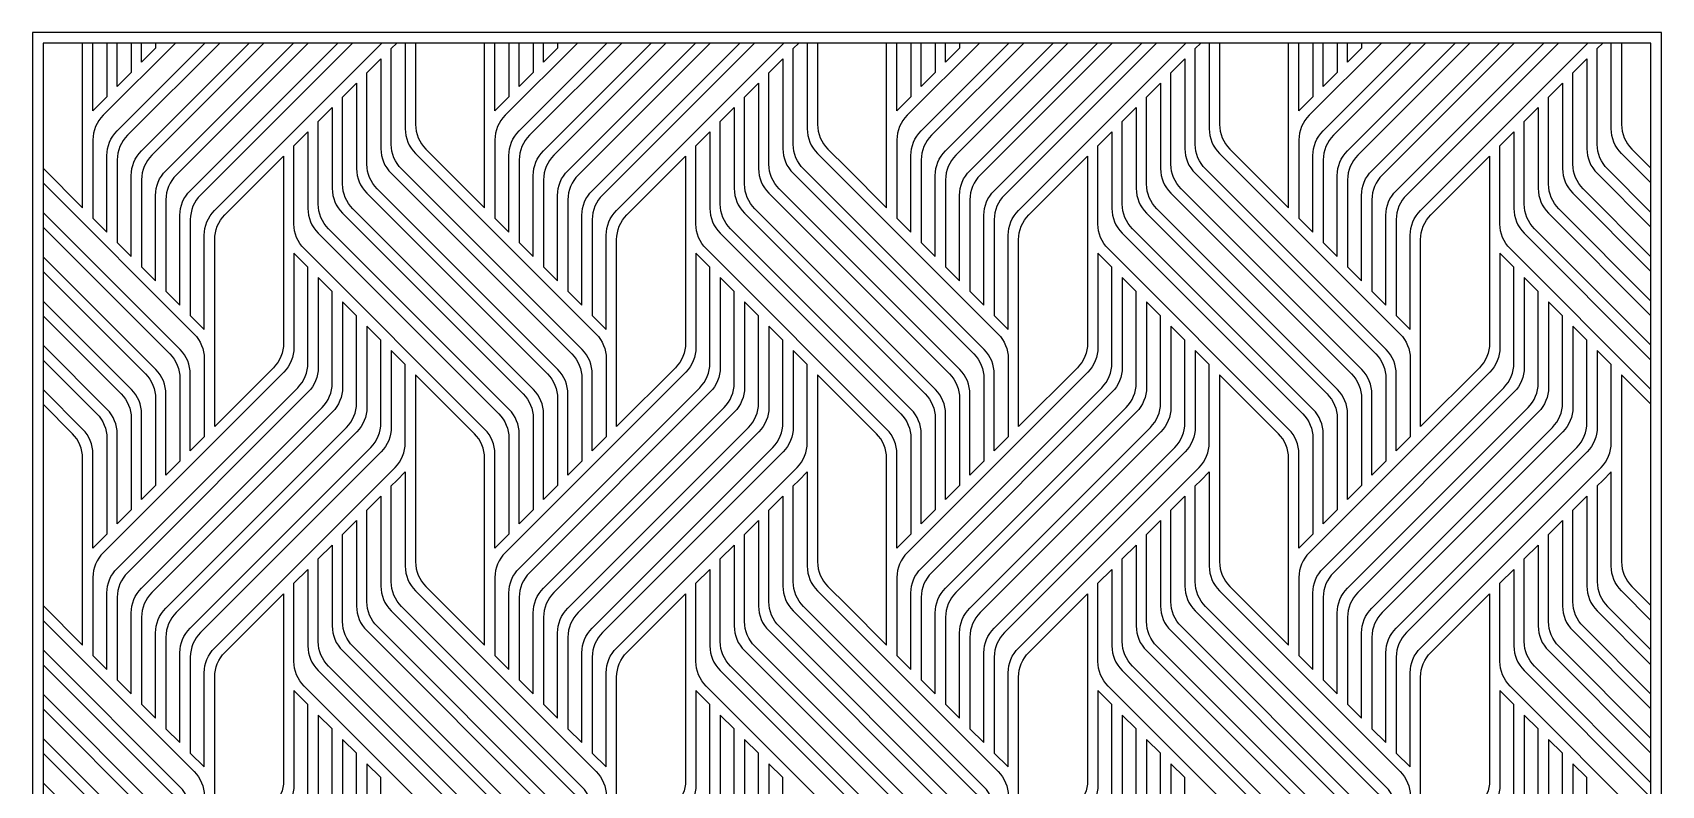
# Model space of a CAD drawing. Extents: x 2660 to 3597, y -762 to 256.
# Drawn here: x 2660 to 3597, y -177 to 256 of the extents above; entities that cross this region are included whole.
import ezdxf

# ---------------------------------------------------------------- set-up
doc = ezdxf.new("R2010")
doc.units = 0
doc.layers.add('LAYER_01', color=5, linetype='CONTINUOUS')

msp = doc.modelspace()

# ---------------------------------------------------------------- linework, layer by layer
at = {"layer": 'LAYER_01'}
for points in [[(2660.37, -762), (3597.29, -762), (3597.29, 256.06), (2660.37, 256.06)], [(2666.37, -756), (3591.29, -756), (3591.29, 250.06), (2666.37, 250.06)]]:
    msp.add_lwpolyline(points, close=True, dxfattribs=at)
for points in [[(2666.37, 178.1), (2689.11, 155.36), (2689.11, 250.06)], [(2703.11, 250.06), (2703.11, 219.12), (2695.11, 211.12), (2695.11, 250.06)], [(2717.11, 250.06), (2717.11, 233.12), (2709.11, 225.12), (2709.11, 250.06)], [(2731.11, 250.06), (2731.11, 247.12), (2723.11, 239.12), (2723.11, 250.06)], [(2934.34, 250.06), (2934.34, 219.12), (2926.34, 211.12), (2926.34, 250.06)], [(2948.34, 250.06), (2948.34, 233.12), (2940.34, 225.12), (2940.34, 250.06)], [(2962.34, 250.06), (2962.34, 247.12), (2954.34, 239.12), (2954.34, 250.06)], [(3165.57, 250.06), (3165.57, 219.12), (3157.57, 211.12), (3157.57, 250.06)], [(3179.57, 250.06), (3179.57, 233.12), (3171.57, 225.12), (3171.57, 250.06)], [(3193.57, 250.06), (3193.57, 247.12), (3185.57, 239.12), (3185.57, 250.06)], [(3396.8, 250.06), (3396.8, 219.12), (3388.8, 211.12), (3388.8, 250.06)], [(3410.8, 250.06), (3410.8, 233.12), (3402.8, 225.12), (3402.8, 250.06)], [(3424.8, 250.06), (3424.8, 247.12), (3416.8, 239.12), (3416.8, 250.06)]]:
    msp.add_lwpolyline(points, dxfattribs=at)
for points in [[(2742.54, 250.06), (2700.97, 208.49, 0.198912), (2695.11, 194.35), (2695.11, 149.36), (2703.11, 141.36), (2703.11, 185.38, -0.198912), (2708.97, 199.52), (2759.51, 250.06)], [(2767.99, 250.06), (2714.97, 197.04, 0.198912), (2709.11, 182.89), (2709.11, 135.36), (2717.11, 127.36), (2717.11, 173.92, -0.198912), (2722.97, 188.06), (2784.96, 250.06)], [(2793.45, 250.06), (2728.97, 185.58, 0.198912), (2723.11, 171.44), (2723.11, 121.36), (2731.11, 113.36), (2731.11, 162.47, -0.198912), (2736.97, 176.61), (2810.42, 250.06)], [(2818.9, 250.06), (2742.97, 174.12, 0.198912), (2737.11, 159.98), (2737.11, 107.36), (2745.11, 99.36), (2745.11, 151.01, -0.198912), (2750.97, 165.15), (2835.87, 250.06)], [(2844.36, 250.06), (2756.97, 162.67, 0.198912), (2751.11, 148.53), (2751.11, 93.36), (2759.11, 85.36), (2759.11, 139.56, -0.198912), (2764.97, 153.7), (2861.33, 250.06)], [(2874.72, 250.06), (2874.72, 200.77, 0.198912), (2880.58, 186.63), (2984.48, 82.73, -0.198912), (2990.34, 68.59), (2990.34, 23.6), (2982.34, 15.6), (2982.34, 59.62, 0.198912), (2976.48, 73.76), (2872.58, 177.66, -0.198912), (2866.72, 191.8), (2866.72, 246.97), (2869.82, 250.06)], [(2880.72, 250.06), (2880.72, 203.26, 0.198912), (2886.58, 189.12), (2920.34, 155.36), (2920.34, 250.06)], [(2973.77, 250.06), (2932.19, 208.49, 0.198912), (2926.34, 194.35), (2926.34, 149.36), (2934.34, 141.36), (2934.34, 185.38, -0.198912), (2940.19, 199.52), (2990.74, 250.06)], [(2999.22, 250.06), (2946.19, 197.04, 0.198912), (2940.34, 182.89), (2940.34, 135.36), (2948.34, 127.36), (2948.34, 173.92, -0.198912), (2954.19, 188.06), (3016.19, 250.06)], [(3024.68, 250.06), (2960.19, 185.58, 0.198912), (2954.34, 171.44), (2954.34, 121.36), (2962.34, 113.36), (2962.34, 162.47, -0.198912), (2968.19, 176.61), (3041.65, 250.06)], [(3050.13, 250.06), (2974.19, 174.12, 0.198912), (2968.34, 159.98), (2968.34, 107.36), (2976.34, 99.36), (2976.34, 151.01, -0.198912), (2982.19, 165.15), (3067.1, 250.06)], [(3075.59, 250.06), (2988.19, 162.67, 0.198912), (2982.34, 148.53), (2982.34, 93.36), (2990.34, 85.36), (2990.34, 139.56, -0.198912), (2996.19, 153.7), (3092.56, 250.06)], [(3105.95, 250.06), (3105.95, 200.77, 0.198912), (3111.81, 186.63), (3215.71, 82.73, -0.198912), (3221.57, 68.59), (3221.57, 23.6), (3213.57, 15.6), (3213.57, 59.62, 0.198912), (3207.71, 73.76), (3103.81, 177.66, -0.198912), (3097.95, 191.8), (3097.95, 246.97), (3101.04, 250.06)], [(3111.95, 250.06), (3111.95, 203.26, 0.198912), (3117.81, 189.12), (3128.83, 178.1), (3151.57, 155.36), (3151.57, 250.06)], [(3204.99, 250.06), (3163.42, 208.49, 0.198912), (3157.57, 194.35), (3157.57, 149.36), (3165.57, 141.36), (3165.57, 185.38, -0.198912), (3171.42, 199.52), (3221.96, 250.06)], [(3230.45, 250.06), (3177.42, 197.04, 0.198912), (3171.57, 182.89), (3171.57, 135.36), (3179.57, 127.36), (3179.57, 173.92, -0.198912), (3185.42, 188.06), (3247.42, 250.06)], [(3255.91, 250.06), (3191.42, 185.58, 0.198912), (3185.57, 171.44), (3185.57, 121.36), (3193.57, 113.36), (3193.57, 162.47, -0.198912), (3199.42, 176.61), (3272.88, 250.06)], [(3281.36, 250.06), (3205.42, 174.12, 0.198912), (3199.57, 159.98), (3199.57, 107.36), (3207.57, 99.36), (3207.57, 151.01, -0.198912), (3213.42, 165.15), (3298.33, 250.06)], [(3306.82, 250.06), (3219.42, 162.67, 0.198912), (3213.57, 148.53), (3213.57, 93.36), (3221.57, 85.36), (3221.57, 139.56, -0.198912), (3227.42, 153.7), (3323.79, 250.06)], [(3337.18, 250.06), (3337.18, 200.77, 0.198912), (3343.04, 186.63), (3446.94, 82.73, -0.198912), (3452.8, 68.59), (3452.8, 23.6), (3444.8, 15.6), (3444.8, 59.62, 0.198912), (3438.94, 73.76), (3335.04, 177.66, -0.198912), (3329.18, 191.8), (3329.18, 246.97), (3332.27, 250.06)], [(3343.18, 250.06), (3343.18, 203.26, 0.198912), (3349.04, 189.12), (3382.8, 155.36), (3382.8, 250.06)], [(3436.22, 250.06), (3394.65, 208.49, 0.198912), (3388.8, 194.35), (3388.8, 149.36), (3396.8, 141.36), (3396.8, 185.38, -0.198912), (3402.65, 199.52), (3453.19, 250.06)], [(3461.68, 250.06), (3408.65, 197.04, 0.198912), (3402.8, 182.89), (3402.8, 135.36), (3410.8, 127.36), (3410.8, 173.92, -0.198912), (3416.65, 188.06), (3478.65, 250.06)], [(3487.14, 250.06), (3422.65, 185.58, 0.198912), (3416.8, 171.44), (3416.8, 121.36), (3424.8, 113.36), (3424.8, 162.47, -0.198912), (3430.65, 176.61), (3504.11, 250.06)], [(3512.59, 250.06), (3436.65, 174.12, 0.198912), (3430.8, 159.98), (3430.8, 107.36), (3438.8, 99.36), (3438.8, 151.01, -0.198912), (3444.65, 165.15), (3529.56, 250.06)], [(3538.05, 250.06), (3450.65, 162.67, 0.198912), (3444.8, 148.53), (3444.8, 93.36), (3452.8, 85.36), (3452.8, 139.56, -0.198912), (3458.65, 153.7), (3555.02, 250.06)], [(3591.29, 152.64), (3566.27, 177.66, -0.198912), (3560.41, 191.8), (3560.41, 246.97), (3563.5, 250.06)], [(3591.29, 169.61), (3574.27, 186.63, -0.198912), (3568.41, 200.77), (3568.41, 250.06)], [(3574.41, 250.06), (3574.41, 203.26, 0.198912), (3580.27, 189.12), (3591.29, 178.1)], [(3591.29, 127.19), (3552.27, 166.21, -0.198912), (3546.41, 180.35), (3546.41, 232.97), (3554.41, 240.97), (3554.41, 189.32, 0.198912), (3560.27, 175.18), (3591.29, 144.16)], [(3591.29, 101.73), (3538.27, 154.75, -0.198912), (3532.41, 168.89), (3532.41, 218.97), (3540.41, 226.97), (3540.41, 177.86, 0.198912), (3546.27, 163.72), (3591.29, 118.7)], [(3591.29, 76.27), (3524.27, 143.29, -0.198912), (3518.41, 157.44), (3518.41, 204.97), (3526.41, 212.97), (3526.41, 166.41, 0.198912), (3532.27, 152.26), (3591.29, 93.24)], [(3591.29, 50.82), (3510.27, 131.84, -0.198912), (3504.41, 145.98), (3504.41, 190.97), (3512.41, 198.97), (3512.41, 154.95, 0.198912), (3518.27, 140.81), (3591.29, 67.79)], [(2666.37, 169.61), (2753.25, 82.73, -0.198912), (2759.11, 68.59), (2759.11, 23.6), (2751.11, 15.6), (2751.11, 59.62, 0.198912), (2745.25, 73.76), (2666.37, 152.64)], [(2666.37, 144.16), (2739.25, 71.28, -0.198912), (2745.11, 57.14), (2745.11, 9.6), (2737.11, 1.6), (2737.11, 48.16, 0.198912), (2731.25, 62.31), (2666.37, 127.19)], [(2666.37, 118.7), (2725.25, 59.82, -0.198912), (2731.11, 45.68), (2731.11, -4.4), (2723.11, -12.4), (2723.11, 36.71, 0.198912), (2717.25, 50.85), (2666.37, 101.73)], [(2666.37, 93.24), (2711.25, 48.37, -0.198912), (2717.11, 34.22), (2717.11, -18.4), (2709.11, -26.4), (2709.11, 25.25, 0.198912), (2703.25, 39.4), (2666.37, 76.27)], [(2666.37, 67.79), (2697.25, 36.91, -0.198912), (2703.11, 22.77), (2703.11, -32.4), (2695.11, -40.4), (2695.11, 13.8, 0.198912), (2689.25, 27.94), (2666.37, 50.82)], [(3591.29, 42.33), (3574.41, 59.21), (3574.41, -48.26, 0.198912), (3580.27, -62.4), (3591.29, -73.42)], [(2666.37, -73.42), (2689.11, -96.15), (2689.11, 11.31, 0.198912), (2683.25, 25.45), (2666.37, 42.33)], [(3591.29, -81.9), (3574.27, -64.88, -0.198912), (3568.41, -50.74), (3568.41, 3.45), (3563.5, -1.45), (3560.41, -4.55), (3560.41, -59.71, 0.198912), (3566.27, -73.85), (3591.29, -98.87)], [(3591.29, -124.33), (3552.27, -85.31, -0.198912), (3546.41, -71.17), (3546.41, -18.55), (3554.41, -10.55), (3554.41, -62.2, 0.198912), (3560.27, -76.34), (3591.29, -107.36)], [(3591.29, -149.79), (3538.27, -96.77, -0.198912), (3532.41, -82.62), (3532.41, -32.55), (3540.41, -24.55), (3540.41, -73.65, 0.198912), (3546.27, -87.79), (3591.29, -132.82)], [(3591.29, -175.24), (3524.27, -108.22, -0.198912), (3518.41, -94.08), (3518.41, -46.55), (3526.41, -38.55), (3526.41, -85.11, 0.198912), (3532.27, -99.25), (3591.29, -158.27)], [(3591.29, -200.7), (3510.27, -119.68, -0.198912), (3504.41, -105.53), (3504.41, -60.55), (3512.41, -52.55), (3512.41, -96.56, 0.198912), (3518.27, -110.71), (3591.29, -183.73)], [(2666.37, -81.9), (2753.25, -168.78, -0.198912), (2759.11, -182.92), (2759.11, -227.91), (2751.11, -235.91), (2751.11, -191.89, 0.198912), (2745.25, -177.75), (2666.37, -98.87)], [(2666.37, -107.36), (2739.25, -180.24, -0.198912), (2745.11, -194.38), (2745.11, -241.91), (2737.11, -249.91), (2737.11, -203.35, 0.198912), (2731.25, -189.21), (2666.37, -124.33)], [(2666.37, -132.82), (2725.25, -191.69, -0.198912), (2731.11, -205.84), (2731.11, -255.91), (2723.11, -263.91), (2723.11, -214.81, 0.198912), (2717.25, -200.66), (2666.37, -149.79)], [(2666.37, -158.27), (2711.25, -203.15, -0.198912), (2717.11, -217.29), (2717.11, -269.91), (2709.11, -277.91), (2709.11, -226.26, 0.198912), (2703.25, -212.12), (2666.37, -175.24)]]:
    msp.add_lwpolyline(points, format="xyb", dxfattribs=at)
for points in [[(2970.48, 71.28, -0.198912), (2976.34, 57.14), (2976.34, 9.6), (2968.34, 1.6), (2968.34, 48.16, 0.198912), (2962.48, 62.31), (2858.58, 166.21, -0.198912), (2852.72, 180.35), (2852.72, 232.97), (2860.72, 240.97), (2860.72, 189.32, 0.198912), (2866.58, 175.18)], [(3201.71, 71.28, -0.198912), (3207.57, 57.14), (3207.57, 9.6), (3199.57, 1.6), (3199.57, 48.16, 0.198912), (3193.71, 62.31), (3089.81, 166.21, -0.198912), (3083.95, 180.35), (3083.95, 232.97), (3091.95, 240.97), (3091.95, 189.32, 0.198912), (3097.81, 175.18)], [(3432.94, 71.28, -0.198912), (3438.8, 57.14), (3438.8, 9.6), (3430.8, 1.6), (3430.8, 48.16, 0.198912), (3424.94, 62.31), (3321.04, 166.21, -0.198912), (3315.18, 180.35), (3315.18, 232.97), (3323.18, 240.97), (3323.18, 189.32, 0.198912), (3329.04, 175.18)], [(2956.48, 59.82, -0.198912), (2962.34, 45.68), (2962.34, -4.4), (2954.34, -12.4), (2954.34, 36.71, 0.198912), (2948.48, 50.85), (2844.58, 154.75, -0.198912), (2838.72, 168.89), (2838.72, 218.97), (2846.72, 226.97), (2846.72, 177.86, 0.198912), (2852.58, 163.72)], [(3187.71, 59.82, -0.198912), (3193.57, 45.68), (3193.57, -4.4), (3185.57, -12.4), (3185.57, 36.71, 0.198912), (3179.71, 50.85), (3075.81, 154.75, -0.198912), (3069.95, 168.89), (3069.95, 218.97), (3077.95, 226.97), (3077.95, 177.86, 0.198912), (3083.81, 163.72)], [(3418.94, 59.82, -0.198912), (3424.8, 45.68), (3424.8, -4.4), (3416.8, -12.4), (3416.8, 36.71, 0.198912), (3410.94, 50.85), (3307.04, 154.75, -0.198912), (3301.18, 168.89), (3301.18, 218.97), (3309.18, 226.97), (3309.18, 177.86, 0.198912), (3315.04, 163.72)], [(2942.48, 48.37, -0.198912), (2948.34, 34.22), (2948.34, -18.4), (2940.34, -26.4), (2940.34, 25.25, 0.198912), (2934.48, 39.4), (2830.58, 143.29, -0.198912), (2824.72, 157.44), (2824.72, 204.97), (2832.72, 212.97), (2832.72, 166.41, 0.198912), (2838.58, 152.26)], [(3173.71, 48.37, -0.198912), (3179.57, 34.22), (3179.57, -18.4), (3171.57, -26.4), (3171.57, 25.25, 0.198912), (3165.71, 39.4), (3061.81, 143.29, -0.198912), (3055.95, 157.44), (3055.95, 204.97), (3063.95, 212.97), (3063.95, 166.41, 0.198912), (3069.81, 152.26)], [(3404.94, 48.37, -0.198912), (3410.8, 34.22), (3410.8, -18.4), (3402.8, -26.4), (3402.8, 25.25, 0.198912), (3396.94, 39.4), (3293.04, 143.29, -0.198912), (3287.18, 157.44), (3287.18, 204.97), (3295.18, 212.97), (3295.18, 166.41, 0.198912), (3301.04, 152.26)], [(2928.48, 36.91, -0.198912), (2934.34, 22.77), (2934.34, -32.4), (2926.34, -40.4), (2926.34, 13.8, 0.198912), (2920.48, 27.94), (2816.58, 131.84, -0.198912), (2810.72, 145.98), (2810.72, 190.97), (2818.72, 198.97), (2818.72, 154.95, 0.198912), (2824.58, 140.81)], [(3159.71, 36.91, -0.198912), (3165.57, 22.77), (3165.57, -32.4), (3157.57, -40.4), (3157.57, 13.8, 0.198912), (3151.71, 27.94), (3047.81, 131.84, -0.198912), (3041.95, 145.98), (3041.95, 190.97), (3049.95, 198.97), (3049.95, 154.95, 0.198912), (3055.81, 140.81)], [(3390.94, 36.91, -0.198912), (3396.8, 22.77), (3396.8, -32.4), (3388.8, -40.4), (3388.8, 13.8, 0.198912), (3382.94, 27.94), (3279.04, 131.84, -0.198912), (3273.18, 145.98), (3273.18, 190.97), (3281.18, 198.97), (3281.18, 154.95, 0.198912), (3287.04, 140.81)], [(2765.11, 137.07, -0.198912), (2770.97, 151.21), (2804.72, 184.97), (2804.72, 77.5, -0.198912), (2798.86, 63.36), (2765.11, 29.6)], [(2996.34, 137.07, -0.198912), (3002.19, 151.21), (3035.95, 184.97), (3035.95, 77.5, -0.198912), (3030.09, 63.36), (2996.34, 29.6)], [(3227.57, 137.07, -0.198912), (3233.42, 151.21), (3267.18, 184.97), (3267.18, 77.5, -0.198912), (3261.32, 63.36), (3227.57, 29.6)], [(3458.8, 137.07, -0.198912), (3464.65, 151.21), (3498.41, 184.97), (3498.41, 77.5, -0.198912), (3492.55, 63.36), (3458.8, 29.6)], [(2700.97, -43.02, 0.198912), (2695.11, -57.17), (2695.11, -102.15), (2703.11, -110.15), (2703.11, -66.14, -0.198912), (2708.97, -51.99), (2812.86, 51.9, 0.198912), (2818.72, 66.05), (2818.72, 121.21), (2810.72, 129.21), (2810.72, 75.02, -0.198912), (2804.86, 60.87)], [(2932.19, -43.02, 0.198912), (2926.34, -57.17), (2926.34, -102.15), (2934.34, -110.15), (2934.34, -66.14, -0.198912), (2940.19, -51.99), (3044.09, 51.9, 0.198912), (3049.95, 66.05), (3049.95, 121.21), (3041.95, 129.21), (3041.95, 75.02, -0.198912), (3036.09, 60.87)], [(3275.32, 51.9, 0.198912), (3281.18, 66.05), (3281.18, 121.21), (3273.18, 129.21), (3273.18, 75.02, -0.198912), (3267.32, 60.87), (3163.42, -43.02, 0.198912), (3157.57, -57.17), (3157.57, -102.15), (3165.57, -110.15), (3165.57, -66.14, -0.198912), (3171.42, -51.99)], [(3394.65, -43.02, 0.198912), (3388.8, -57.17), (3388.8, -102.15), (3396.8, -110.15), (3396.8, -66.14, -0.198912), (3402.65, -51.99), (3506.55, 51.9, 0.198912), (3512.41, 66.05), (3512.41, 121.21), (3504.41, 129.21), (3504.41, 75.02, -0.198912), (3498.55, 60.87)], [(2714.97, -54.48, 0.198912), (2709.11, -68.62), (2709.11, -116.15), (2717.11, -124.15), (2717.11, -77.59, -0.198912), (2722.97, -63.45), (2826.86, 40.45, 0.198912), (2832.72, 54.59), (2832.72, 107.21), (2824.72, 115.21), (2824.72, 63.56, -0.198912), (2818.86, 49.42)], [(2946.19, -54.48, 0.198912), (2940.34, -68.62), (2940.34, -116.15), (2948.34, -124.15), (2948.34, -77.59, -0.198912), (2954.19, -63.45), (3058.09, 40.45, 0.198912), (3063.95, 54.59), (3063.95, 107.21), (3055.95, 115.21), (3055.95, 63.56, -0.198912), (3050.09, 49.42)], [(3177.42, -54.48, 0.198912), (3171.57, -68.62), (3171.57, -116.15), (3179.57, -124.15), (3179.57, -77.59, -0.198912), (3185.42, -63.45), (3289.32, 40.45, 0.198912), (3295.18, 54.59), (3295.18, 107.21), (3287.18, 115.21), (3287.18, 63.56, -0.198912), (3281.32, 49.42)], [(3408.65, -54.48, 0.198912), (3402.8, -68.62), (3402.8, -116.15), (3410.8, -124.15), (3410.8, -77.59, -0.198912), (3416.65, -63.45), (3520.55, 40.45, 0.198912), (3526.41, 54.59), (3526.41, 107.21), (3518.41, 115.21), (3518.41, 63.56, -0.198912), (3512.55, 49.42)], [(2840.86, 28.99, 0.198912), (2846.72, 43.13), (2846.72, 93.21), (2838.72, 101.21), (2838.72, 52.11, -0.198912), (2832.86, 37.96), (2728.97, -65.94, 0.198912), (2723.11, -80.08), (2723.11, -130.15), (2731.11, -138.15), (2731.11, -89.05, -0.198912), (2736.97, -74.91)], [(3072.09, 28.99, 0.198912), (3077.95, 43.13), (3077.95, 93.21), (3069.95, 101.21), (3069.95, 52.11, -0.198912), (3064.09, 37.96), (2960.19, -65.94, 0.198912), (2954.34, -80.08), (2954.34, -130.15), (2962.34, -138.15), (2962.34, -89.05, -0.198912), (2968.19, -74.91)], [(3303.32, 28.99, 0.198912), (3309.18, 43.13), (3309.18, 93.21), (3301.18, 101.21), (3301.18, 52.11, -0.198912), (3295.32, 37.96), (3191.42, -65.94, 0.198912), (3185.57, -80.08), (3185.57, -130.15), (3193.57, -138.15), (3193.57, -89.05, -0.198912), (3199.42, -74.91)], [(3534.55, 28.99, 0.198912), (3540.41, 43.13), (3540.41, 93.21), (3532.41, 101.21), (3532.41, 52.11, -0.198912), (3526.55, 37.96), (3422.65, -65.94, 0.198912), (3416.8, -80.08), (3416.8, -130.15), (3424.8, -138.15), (3424.8, -89.05, -0.198912), (3430.65, -74.91)], [(2742.97, -77.39, 0.198912), (2737.11, -91.53), (2737.11, -144.15), (2745.11, -152.15), (2745.11, -100.5, -0.198912), (2750.97, -86.36), (2854.86, 17.54, 0.198912), (2860.72, 31.68), (2860.72, 79.21), (2852.72, 87.21), (2852.72, 40.65, -0.198912), (2846.86, 26.51)], [(2974.19, -77.39, 0.198912), (2968.34, -91.53), (2968.34, -144.15), (2976.34, -152.15), (2976.34, -100.5, -0.198912), (2982.19, -86.36), (3086.09, 17.54, 0.198912), (3091.95, 31.68), (3091.95, 79.21), (3083.95, 87.21), (3083.95, 40.65, -0.198912), (3078.09, 26.51)], [(3205.42, -77.39, 0.198912), (3199.57, -91.53), (3199.57, -144.15), (3207.57, -152.15), (3207.57, -100.5, -0.198912), (3213.42, -86.36), (3317.32, 17.54, 0.198912), (3323.18, 31.68), (3323.18, 79.21), (3315.18, 87.21), (3315.18, 40.65, -0.198912), (3309.32, 26.51)], [(3436.65, -77.39, 0.198912), (3430.8, -91.53), (3430.8, -144.15), (3438.8, -152.15), (3438.8, -100.5, -0.198912), (3444.65, -86.36), (3548.55, 17.54, 0.198912), (3554.41, 31.68), (3554.41, 79.21), (3546.41, 87.21), (3546.41, 40.65, -0.198912), (3540.55, 26.51)], [(2868.86, 6.08, 0.198912), (2874.72, 20.22), (2874.72, 65.21), (2866.72, 73.21), (2866.72, 29.19, -0.198912), (2860.86, 15.05), (2756.97, -88.85, 0.198912), (2751.11, -102.99), (2751.11, -158.15), (2759.11, -166.15), (2759.11, -111.96, -0.198912), (2764.97, -97.82)], [(3100.09, 6.08, 0.198912), (3105.95, 20.22), (3105.95, 65.21), (3097.95, 73.21), (3097.95, 29.19, -0.198912), (3092.09, 15.05), (2988.19, -88.85, 0.198912), (2982.34, -102.99), (2982.34, -158.15), (2990.34, -166.15), (2990.34, -111.96, -0.198912), (2996.19, -97.82)], [(3331.32, 6.08, 0.198912), (3337.18, 20.22), (3337.18, 65.21), (3329.18, 73.21), (3329.18, 29.19, -0.198912), (3323.32, 15.05), (3219.42, -88.85, 0.198912), (3213.57, -102.99), (3213.57, -158.15), (3221.57, -166.15), (3221.57, -111.96, -0.198912), (3227.42, -97.82)], [(3562.55, 6.08, 0.198912), (3568.41, 20.22), (3568.41, 65.21), (3560.41, 73.21), (3560.41, 29.19, -0.198912), (3554.55, 15.05), (3450.65, -88.85, 0.198912), (3444.8, -102.99), (3444.8, -158.15), (3452.8, -166.15), (3452.8, -111.96, -0.198912), (3458.65, -97.82)], [(2880.72, -48.26, 0.198912), (2886.58, -62.4), (2920.34, -96.15), (2920.34, 11.31, 0.198912), (2914.48, 25.45), (2880.72, 59.21)], [(3111.95, -48.26, 0.198912), (3117.81, -62.4), (3128.83, -73.42), (3151.57, -96.15), (3151.57, 11.31, 0.198912), (3145.71, 25.45), (3111.95, 59.21)], [(3343.18, -48.26, 0.198912), (3349.04, -62.4), (3382.8, -96.15), (3382.8, 11.31, 0.198912), (3376.94, 25.45), (3343.18, 59.21)], [(2982.34, -191.89, 0.198912), (2976.48, -177.75), (2872.58, -73.85, -0.198912), (2866.72, -59.71), (2866.72, -4.55), (2869.82, -1.45), (2874.72, 3.45), (2874.72, -50.74, 0.198912), (2880.58, -64.88), (2984.48, -168.78, -0.198912), (2990.34, -182.92), (2990.34, -227.91), (2982.34, -235.91)], [(3213.57, -191.89, 0.198912), (3207.71, -177.75), (3103.81, -73.85, -0.198912), (3097.95, -59.71), (3097.95, -4.55), (3101.04, -1.45), (3105.95, 3.45), (3105.95, -50.74, 0.198912), (3111.81, -64.88), (3215.71, -168.78, -0.198912), (3221.57, -182.92), (3221.57, -227.91), (3213.57, -235.91)], [(3444.8, -191.89, 0.198912), (3438.94, -177.75), (3335.04, -73.85, -0.198912), (3329.18, -59.71), (3329.18, -4.55), (3332.27, -1.45), (3337.18, 3.45), (3337.18, -50.74, 0.198912), (3343.04, -64.88), (3446.94, -168.78, -0.198912), (3452.8, -182.92), (3452.8, -227.91), (3444.8, -235.91)], [(2970.48, -180.24, -0.198912), (2976.34, -194.38), (2976.34, -241.91), (2968.34, -249.91), (2968.34, -203.35, 0.198912), (2962.48, -189.21), (2858.58, -85.31, -0.198912), (2852.72, -71.17), (2852.72, -18.55), (2860.72, -10.55), (2860.72, -62.2, 0.198912), (2866.58, -76.34)], [(3201.71, -180.24, -0.198912), (3207.57, -194.38), (3207.57, -241.91), (3199.57, -249.91), (3199.57, -203.35, 0.198912), (3193.71, -189.21), (3089.81, -85.31, -0.198912), (3083.95, -71.17), (3083.95, -18.55), (3091.95, -10.55), (3091.95, -62.2, 0.198912), (3097.81, -76.34)], [(3432.94, -180.24, -0.198912), (3438.8, -194.38), (3438.8, -241.91), (3430.8, -249.91), (3430.8, -203.35, 0.198912), (3424.94, -189.21), (3321.04, -85.31, -0.198912), (3315.18, -71.17), (3315.18, -18.55), (3323.18, -10.55), (3323.18, -62.2, 0.198912), (3329.04, -76.34)], [(2956.48, -191.69, -0.198912), (2962.34, -205.84), (2962.34, -255.91), (2954.34, -263.91), (2954.34, -214.81, 0.198912), (2948.48, -200.66), (2844.58, -96.77, -0.198912), (2838.72, -82.62), (2838.72, -32.55), (2846.72, -24.55), (2846.72, -73.65, 0.198912), (2852.58, -87.79)], [(3187.71, -191.69, -0.198912), (3193.57, -205.84), (3193.57, -255.91), (3185.57, -263.91), (3185.57, -214.81, 0.198912), (3179.71, -200.66), (3075.81, -96.77, -0.198912), (3069.95, -82.62), (3069.95, -32.55), (3077.95, -24.55), (3077.95, -73.65, 0.198912), (3083.81, -87.79)], [(3418.94, -191.69, -0.198912), (3424.8, -205.84), (3424.8, -255.91), (3416.8, -263.91), (3416.8, -214.81, 0.198912), (3410.94, -200.66), (3307.04, -96.77, -0.198912), (3301.18, -82.62), (3301.18, -32.55), (3309.18, -24.55), (3309.18, -73.65, 0.198912), (3315.04, -87.79)], [(2942.48, -203.15, -0.198912), (2948.34, -217.29), (2948.34, -269.91), (2940.34, -277.91), (2940.34, -226.26, 0.198912), (2934.48, -212.12), (2830.58, -108.22, -0.198912), (2824.72, -94.08), (2824.72, -46.55), (2832.72, -38.55), (2832.72, -85.11, 0.198912), (2838.58, -99.25)], [(3173.71, -203.15, -0.198912), (3179.57, -217.29), (3179.57, -269.91), (3171.57, -277.91), (3171.57, -226.26, 0.198912), (3165.71, -212.12), (3061.81, -108.22, -0.198912), (3055.95, -94.08), (3055.95, -46.55), (3063.95, -38.55), (3063.95, -85.11, 0.198912), (3069.81, -99.25)], [(3404.94, -203.15, -0.198912), (3410.8, -217.29), (3410.8, -269.91), (3402.8, -277.91), (3402.8, -226.26, 0.198912), (3396.94, -212.12), (3293.04, -108.22, -0.198912), (3287.18, -94.08), (3287.18, -46.55), (3295.18, -38.55), (3295.18, -85.11, 0.198912), (3301.04, -99.25)], [(2928.48, -214.61, -0.198912), (2934.34, -228.75), (2934.34, -283.91), (2926.34, -291.91), (2926.34, -237.72, 0.198912), (2920.48, -223.58), (2816.58, -119.68, -0.198912), (2810.72, -105.53), (2810.72, -60.55), (2818.72, -52.55), (2818.72, -96.56, 0.198912), (2824.58, -110.71)], [(3159.71, -214.61, -0.198912), (3165.57, -228.75), (3165.57, -283.91), (3157.57, -291.91), (3157.57, -237.72, 0.198912), (3151.71, -223.58), (3047.81, -119.68, -0.198912), (3041.95, -105.53), (3041.95, -60.55), (3049.95, -52.55), (3049.95, -96.56, 0.198912), (3055.81, -110.71)], [(3390.94, -214.61, -0.198912), (3396.8, -228.75), (3396.8, -283.91), (3388.8, -291.91), (3388.8, -237.72, 0.198912), (3382.94, -223.58), (3279.04, -119.68, -0.198912), (3273.18, -105.53), (3273.18, -60.55), (3281.18, -52.55), (3281.18, -96.56, 0.198912), (3287.04, -110.71)], [(2765.11, -114.45, -0.198912), (2770.97, -100.3), (2804.72, -66.55), (2804.72, -174.01, -0.198912), (2798.86, -188.16), (2765.11, -221.91)], [(2996.34, -114.45, -0.198912), (3002.19, -100.3), (3035.95, -66.55), (3035.95, -174.01, -0.198912), (3030.09, -188.16), (2996.34, -221.91)], [(3227.57, -114.45, -0.198912), (3233.42, -100.3), (3267.18, -66.55), (3267.18, -174.01, -0.198912), (3261.32, -188.16), (3227.57, -221.91)], [(3458.8, -114.45, -0.198912), (3464.65, -100.3), (3498.41, -66.55), (3498.41, -174.01, -0.198912), (3492.55, -188.16), (3458.8, -221.91)], [(2700.97, -294.54, 0.198912), (2695.11, -308.68), (2695.11, -353.67), (2703.11, -361.67), (2703.11, -317.65, -0.198912), (2708.97, -303.51), (2812.86, -199.61, 0.198912), (2818.72, -185.47), (2818.72, -130.3), (2810.72, -122.3), (2810.72, -176.5, -0.198912), (2804.86, -190.64)], [(3044.09, -199.61, 0.198912), (3049.95, -185.47), (3049.95, -130.3), (3041.95, -122.3), (3041.95, -176.5, -0.198912), (3036.09, -190.64), (2932.19, -294.54, 0.198912), (2926.34, -308.68), (2926.34, -353.67), (2934.34, -361.67), (2934.34, -317.65, -0.198912), (2940.19, -303.51)], [(3275.32, -199.61, 0.198912), (3281.18, -185.47), (3281.18, -130.3), (3273.18, -122.3), (3273.18, -176.5, -0.198912), (3267.32, -190.64), (3163.42, -294.54, 0.198912), (3157.57, -308.68), (3157.57, -353.67), (3165.57, -361.67), (3165.57, -317.65, -0.198912), (3171.42, -303.51)], [(3506.55, -199.61, 0.198912), (3512.41, -185.47), (3512.41, -130.3), (3504.41, -122.3), (3504.41, -176.5, -0.198912), (3498.55, -190.64), (3394.65, -294.54, 0.198912), (3388.8, -308.68), (3388.8, -353.67), (3396.8, -361.67), (3396.8, -317.65, -0.198912), (3402.65, -303.51)], [(2714.97, -306, 0.198912), (2709.11, -320.14), (2709.11, -367.67), (2717.11, -375.67), (2717.11, -329.11, -0.198912), (2722.97, -314.97), (2826.86, -211.07, 0.198912), (2832.72, -196.92), (2832.72, -144.3), (2824.72, -136.3), (2824.72, -187.95, -0.198912), (2818.86, -202.1)], [(2946.19, -306, 0.198912), (2940.34, -320.14), (2940.34, -367.67), (2948.34, -375.67), (2948.34, -329.11, -0.198912), (2954.19, -314.97), (3058.09, -211.07, 0.198912), (3063.95, -196.92), (3063.95, -144.3), (3055.95, -136.3), (3055.95, -187.95, -0.198912), (3050.09, -202.1)], [(3177.42, -306, 0.198912), (3171.57, -320.14), (3171.57, -367.67), (3179.57, -375.67), (3179.57, -329.11, -0.198912), (3185.42, -314.97), (3289.32, -211.07, 0.198912), (3295.18, -196.92), (3295.18, -144.3), (3287.18, -136.3), (3287.18, -187.95, -0.198912), (3281.32, -202.1)], [(3408.65, -306, 0.198912), (3402.8, -320.14), (3402.8, -367.67), (3410.8, -375.67), (3410.8, -329.11, -0.198912), (3416.65, -314.97), (3520.55, -211.07, 0.198912), (3526.41, -196.92), (3526.41, -144.3), (3518.41, -136.3), (3518.41, -187.95, -0.198912), (3512.55, -202.1)], [(2840.86, -222.52, 0.198912), (2846.72, -208.38), (2846.72, -158.3), (2838.72, -150.3), (2838.72, -199.41, -0.198912), (2832.86, -213.55), (2728.97, -317.45, 0.198912), (2723.11, -331.59), (2723.11, -381.67), (2731.11, -389.67), (2731.11, -340.56, -0.198912), (2736.97, -326.42)], [(3072.09, -222.52, 0.198912), (3077.95, -208.38), (3077.95, -158.3), (3069.95, -150.3), (3069.95, -199.41, -0.198912), (3064.09, -213.55), (2960.19, -317.45, 0.198912), (2954.34, -331.59), (2954.34, -381.67), (2962.34, -389.67), (2962.34, -340.56, -0.198912), (2968.19, -326.42)], [(3303.32, -222.52, 0.198912), (3309.18, -208.38), (3309.18, -158.3), (3301.18, -150.3), (3301.18, -199.41, -0.198912), (3295.32, -213.55), (3191.42, -317.45, 0.198912), (3185.57, -331.59), (3185.57, -381.67), (3193.57, -389.67), (3193.57, -340.56, -0.198912), (3199.42, -326.42)], [(3534.55, -222.52, 0.198912), (3540.41, -208.38), (3540.41, -158.3), (3532.41, -150.3), (3532.41, -199.41, -0.198912), (3526.55, -213.55), (3422.65, -317.45, 0.198912), (3416.8, -331.59), (3416.8, -381.67), (3424.8, -389.67), (3424.8, -340.56, -0.198912), (3430.65, -326.42)], [(2742.97, -328.91, 0.198912), (2737.11, -343.05), (2737.11, -395.67), (2745.11, -403.67), (2745.11, -352.02, -0.198912), (2750.97, -337.88), (2854.86, -233.98, 0.198912), (2860.72, -219.84), (2860.72, -172.3), (2852.72, -164.3), (2852.72, -210.87, -0.198912), (2846.86, -225.01)], [(2974.19, -328.91, 0.198912), (2968.34, -343.05), (2968.34, -395.67), (2976.34, -403.67), (2976.34, -352.02, -0.198912), (2982.19, -337.88), (3086.09, -233.98, 0.198912), (3091.95, -219.84), (3091.95, -172.3), (3083.95, -164.3), (3083.95, -210.87, -0.198912), (3078.09, -225.01)], [(3205.42, -328.91, 0.198912), (3199.57, -343.05), (3199.57, -395.67), (3207.57, -403.67), (3207.57, -352.02, -0.198912), (3213.42, -337.88), (3317.32, -233.98, 0.198912), (3323.18, -219.84), (3323.18, -172.3), (3315.18, -164.3), (3315.18, -210.87, -0.198912), (3309.32, -225.01)], [(3436.65, -328.91, 0.198912), (3430.8, -343.05), (3430.8, -395.67), (3438.8, -403.67), (3438.8, -352.02, -0.198912), (3444.65, -337.88), (3548.55, -233.98, 0.198912), (3554.41, -219.84), (3554.41, -172.3), (3546.41, -164.3), (3546.41, -210.87, -0.198912), (3540.55, -225.01)]]:
    msp.add_lwpolyline(points, format="xyb", close=True, dxfattribs=at)

doc.saveas('drawing.dxf')
